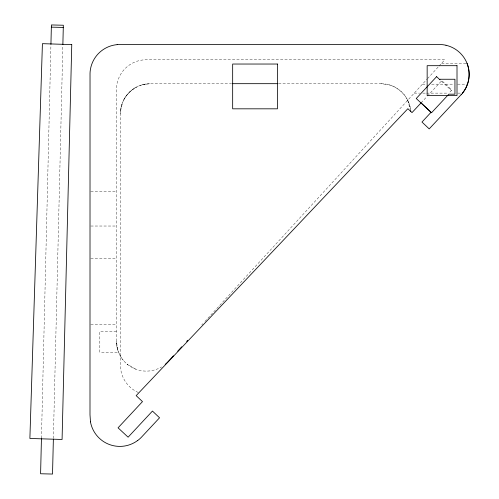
<?xml version="1.0" encoding="UTF-8"?>
<svg xmlns="http://www.w3.org/2000/svg" width="499" height="499" viewBox="0 0 499 499"><rect width="100%" height="100%" fill="white"/><g stroke="black" fill="none" stroke-linecap="round" stroke-linejoin="round"><path stroke-width="0.37" stroke-dasharray="2.5 1.87" d="M41.454 438.166L50.929 44.717M53.387 438.453L62.849 45.359M138.242 392.482A29.853 29.853 0 0 1 120.446 365.174L120.446 113.529C120.421 102.594 126.84 91.972 136.589 87.007M120.571 110.847L122.542 102.538M123.783 99.819C128.449 90.949 137.637 84.743 147.623 83.795M201.814 324.868L202.868 323.72M204.933 321.468L427.019 79.191M427.543 78.617L438.54 66.617M439.064 66.049L444.827 59.761L146.288 59.761A29.853 29.853 0 0 0 116.435 89.614L116.435 341.26C116.517 348.202 118.999 355.088 123.415 360.446M421.087 102.863L426.926 96.6M427.456 96.033L441.79 80.663L451.832 90.026L449.212 92.839M142.09 84.83L150.305 83.676L231.492 83.676M441.609 63.273L466.222 63.273M278.536 83.676L380.974 83.676L389.307 84.861C397.21 87.294 403.978 92.858 407.714 100.249L410.147 109.187M422.453 84.169L426.283 84.169M431.635 84.169L444.64 84.169M445.545 84.169L453.859 84.169M457.639 84.169L466.708 84.169M414.245 93.126L419.69 93.126M422.803 93.126L425.915 93.126M426.695 93.126L448.476 93.126M457.814 93.126L460.926 93.126M90.787 191.697L116.435 191.697M90.787 226.028L116.435 226.028M90.787 258.8L116.435 258.8M90.787 324.481L116.435 324.481M116.435 331.373L99.819 331.373L99.819 352.275L118.544 352.275M135.466 369.085L127.033 364.077L127.894 364.769M441.366 81.112L451.408 90.481M407.714 100.249L409.935 106.268L410.752 111.42M117.708 349.886L116.435 341.26A29.853 29.853 0 0 0 161.533 366.933M450.815 89.078L450.815 89.926M380.974 83.676A29.853 29.853 0 0 1 410.552 109.456M120.446 113.529A29.853 29.853 0 0 1 150.305 83.676"/><path stroke-width="0.75" d="M41.454 438.166L40.594 473.763L52.526 474.05L53.368 439.201M50.935 44.292L51.403 24.95L63.336 25.237L62.868 44.586M173.459 355.806L168.294 361.432A29.853 29.853 0 0 1 165.175 364.382M177.725 351.146L181.711 346.799M186.626 341.435L187.674 340.293M421.006 102.95L412.006 112.606L407.883 108.701L136.165 395.632L142.489 401.62L118.057 427.818L128.106 437.186L152.457 411.064L159.561 417.788L141.498 437.149A31.686 31.686 0 0 1 137.655 440.555M431.049 112.312L421.973 122.043L429.202 128.892L461.088 94.723M232.253 83.676L277.781 83.676M51.353 27.146L63.286 27.433M421.087 102.863L431.049 112.319M90.487 421.867L89.995 414.763L90.032 73.528A31.35 31.35 0 0 1 90.182 71.132A29.809 29.809 0 0 1 117.146 44.642M461.145 94.773A29.896 29.896 0 0 0 447.241 45.59A31.119 31.119 0 0 0 445.994 45.259M445.994 45.259A27.233 27.233 0 0 0 441.971 44.629L119.404 44.505A34.662 34.662 0 0 0 117.14 44.623M137.63 440.523A29.846 29.846 0 0 1 90.469 421.867M410.702 110.766A29.853 29.853 0 0 1 410.752 111.42M466.983 63.273A29.834 29.834 0 0 1 462.473 93.12M71.756 44.598L62.076 439.476L29.884 438.453L42.421 43.669L71.756 44.598M436.594 76.665L416.235 98.503L431.523 112.749L448.838 94.18L454.945 94.18L454.945 79.254L440.018 79.254L440.018 79.859L436.594 76.665M277.444 64.034L232.665 64.034L232.665 108.819L277.444 108.819L277.444 64.034M457.009 65.687L427.156 65.687L427.156 95.54L457.009 95.54L457.009 65.687"/></g></svg>
